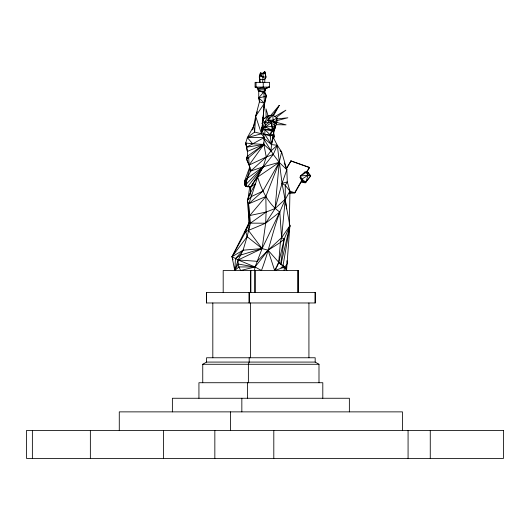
<?xml version="1.0" encoding="UTF-8"?>
<svg xmlns="http://www.w3.org/2000/svg" width="530" height="530" viewBox="0 0 530 530"><rect width="100%" height="100%" fill="white"/><g stroke="black" fill="none" stroke-linecap="round" stroke-linejoin="round"><path stroke-width="0.79" d="M223.19 292.414L223.19 270.505L298.549 270.505L298.549 292.414L298.549 270.505M206.581 292.414L206.561 302.974L315.178 302.974L315.211 292.414L206.528 292.414L206.561 302.974L206.541 292.414M315.178 302.974L315.198 292.414M249.656 187.037L248.345 196.749L247.364 200.519L248.596 203.884L250.458 223.143L247.112 236.698L243.084 250.2L238.162 259.952L238.129 264.033L238.898 266.941L240.64 270.505L255.056 266.974L268.067 250.233L281.602 237.678L289.89 225.674L282.033 183.353L277.283 145.28L273.261 137.449L273.222 135.13M275.971 123.53L276.865 121.993L276.912 117.918L272.837 115.176L268.087 115.904L262.681 119.283L265.841 124.629L265.053 126.915L264.821 134.487L271.506 144.591L271.022 150.937L266.252 156.986L250.796 171.018L247.04 178.544L244.482 184.261L245.536 186.063L250.505 187.229L255.553 183.585L248.345 196.749M261.555 129.751L261.581 127.339M289.307 224.369L289.95 191.184L287.286 181.923L286.836 169.719L281.642 151.918L277.283 145.28L271.506 144.591L263.383 137.767M259.852 82.355L259.302 77.016L260.429 72.868L263.218 73.524L262.642 82.355M261.727 130.453L263.741 133.765L264.139 137.568L263.874 144.425L266.252 156.986L263.118 166.844L257.679 177.033L250.505 187.229L250.505 192.377L251.346 196.564L248.596 203.884L249.213 222.56L248.596 230.643L262.111 248.563L268.067 250.233L278.747 262.304L284.186 267.252L286.843 270.505L285.219 267.305L278.747 262.304L280.377 242.455L281.602 237.678L285.272 199.128L285.266 185.321L287.286 181.923L282.033 183.353L275.077 208.562L265.662 223.203L262.111 248.563L255.056 266.974L254.506 270.505M280.032 150.255L281.642 151.918L279.217 162.332L265.841 196.524L266.093 212.06L265.662 223.203L245.807 231.504L232.027 256.732L234.75 270.505L238.898 266.941L255.056 266.974L261.442 270.505C271.539 244.31 275.11 215.352 289.95 191.184L289.181 189.76M273.791 134.58L274.533 136.866L273.261 137.449L271.506 144.591L270.121 135.839L271.453 130.42L271.916 130.115L272.069 126.544L270.578 121.536L268.067 120.124L268.087 115.904L265.981 108.889L266.1 117.143M249.365 219.274L249.213 222.56L245.807 231.504L247.112 236.698L262.111 248.563L279.787 212.073C268.213 203.845 261.688 190.31 257.679 177.033L279.217 162.332L286.836 169.719L282.033 183.353L285.266 185.321L289.95 191.184L294.985 192.801L301.623 181.247L301.895 179.127L300.411 176.006L304.836 172.084L307.221 171.515L309.566 167.44L291.03 160.888L286.233 168.613M250.796 186.805L250.505 192.377L247.364 200.519L249.213 222.56L244.35 232.909M263.251 82.355L263.251 87.099L264.848 88.616L263.847 92.359L264.483 103.224L261.502 133.765L264.139 137.568L246.596 147.188L247.391 151.428L247.391 156.251L246.536 159.477L249.087 165.075L250.796 171.018L263.118 166.844L279.217 162.332L275.077 208.562L266.093 212.06L249.723 215.558L265.841 196.524L248.596 203.884L262.887 191.144L279.217 162.332L273.275 154.449L263.589 138.608M234.75 270.505L235.472 258.594L243.084 250.2L262.111 248.563L238.162 259.952L234.75 270.505L238.129 264.033L255.056 266.974L238.162 259.952L232.027 256.732L249.213 222.56L250.458 223.143L265.662 223.203L279.787 212.073L281.602 237.678L284.232 238.957L280.648 264.337M277.203 266.504L278.747 262.304L284.232 238.957L289.89 225.674L286.551 270.505L286.518 265.669M249.835 166.804L244.463 181.34L244.482 184.261L245.324 185.5L247.464 186.805L273.275 154.449L277.283 145.28L271.022 150.937L263.874 144.425L247.391 151.428L245.728 143.034L247.358 137.568L261.502 133.765L264.483 103.224L266.358 95.639L264.795 91.836L265.636 88.483L268.597 87.099L265.636 88.483M261.767 123.318L264.675 122.337L268.067 120.124L270.572 115.58L279.25 105.364L272.837 115.176L273.142 121.569L271.128 122.947L273.738 130.625L272.513 130.956L271.453 130.42L264.788 129.525L262.463 128.896L261.641 127.511M250.995 169.428L250.796 171.018L250.63 169.408M289.075 231.246L289.426 228.861M289.658 227.264L289.89 225.674L280.933 264.384M275.09 126.147L274.533 129.863L275.494 126.021L276.66 124.265L273.202 120.191L268.067 120.124L268.876 122.642L264.675 122.337L262.463 128.896L271.128 122.947L275.494 126.021L273.831 132.083M271.506 144.591L273.076 135.143M282.894 266.431L289.89 225.674M252.174 129.943L253.651 126.272L255.665 116.249L259.422 101.846L258.746 97.871L258.746 91.133L257.984 89.822L257.984 88.483L256.03 87.099L256.03 82.355M258.872 91.094L257.984 89.822L263.847 92.359L266.358 95.639L263.735 107.669M308.433 173.615L307.221 171.515L310.679 175.887L305.817 182.254L305.181 182.777L301.61 180.644L300.073 177.444L300.411 176.006L306.082 172.455L309.566 167.44M262.509 73.524L264.801 71.59L265.47 75.618M244.482 184.261L245.536 186.063L247.04 178.544L250.12 167.672M263.629 142.828L263.874 144.425L252.565 143.756L247.358 137.568L253.651 126.272L254.579 123.093M289.903 192.94L294.607 192.834L301.61 180.644L305.817 182.254L308.062 175.218L306.844 171.548L310.679 175.887L305.181 182.777L301.789 182.254L301.623 181.247L305.181 182.777M247.364 200.519L251.346 196.564L257.679 177.033M275.328 122.509L276.912 117.918L273.202 120.191L275.401 123.305L275.328 122.509L276.865 121.993M257.335 111.651L255.665 116.249L254.638 132.063L247.358 137.568L264.139 137.568M264.675 122.337L268.087 115.904L272.837 115.176L268.067 120.124L273.142 121.569L275.494 126.021L273.738 130.625L271.453 130.42M276.342 119.369L276.912 117.918M264.755 78.924L265.636 77.016M278.747 262.304L274.659 270.505L284.186 267.252L285.219 267.305M264.781 82.355L264.781 79.56L266.073 77.016L264.801 71.59L262.555 73.524L265.583 73.524L265.338 73.067M247.517 157.185L246.357 158.178L249.087 165.075L263.874 144.425L247.391 156.251L246.357 158.178L246.536 159.477L263.874 144.425L246.596 147.188L245.728 143.034L252.565 143.756M273.56 115.659L279.25 105.364M286.723 168.381L291.03 160.888M244.463 181.34L247.04 178.544L263.118 166.844L250.505 187.229L249.02 186.732M247.894 177.199L244.94 184.738L245.986 184.367L263.118 166.844M258.766 89.828L257.984 89.822L265.636 89.828L258.746 97.871L264.483 103.224L255.665 116.249L261.502 133.765L263.741 133.765M276.488 267.862L274.659 270.505L268.067 250.233L280.377 242.455L284.232 238.957M246.907 183.049L245.986 184.367L247.464 186.805M247.112 236.698L232.027 256.732L233.021 259.793M284.683 267.213L287.167 263.92L286.995 260.72M233.498 254.798L232.027 256.732L243.084 250.2M262.463 128.896L265.841 124.629L270.578 121.536L273.142 121.569L276.66 124.265M268.067 250.233L257.09 261.31L238.162 259.952M275.077 208.562L285.272 199.128L286.677 208.899M276.262 117.481L285.875 110.18L274.911 116.573M250.458 223.143L266.093 212.06M235.472 258.594L240.554 255.076L262.111 248.563M300.073 177.444L301.895 179.127L308.062 175.218L310.679 175.887M202.745 382.726L202.745 364.282L206.561 362.083L315.178 362.083L318.994 364.282L318.994 382.726M266.073 77.016L263.132 77.016L259.826 75.061L259.302 77.016L259.826 75.061L263.218 73.524M264.795 91.836L263.847 92.359L258.746 91.133M273.169 130.625L265.053 126.915L272.069 126.544L273.169 130.625L272.513 130.956L270.194 134.872L263.344 134.143M266.358 95.639L264.072 96.751L258.746 97.871L259.455 100.163M264.821 134.487L270.121 135.839L271.976 134.945M251.346 196.564L262.887 191.144M261.853 130.824L264.788 129.525L271.916 130.115M273.275 154.449L266.252 156.986L249.087 165.075L248.683 157.337L247.391 156.251M263.251 87.099L257.984 88.483L264.848 88.616L269.538 87.099L269.538 82.355L255.089 82.355L255.089 87.099L258.031 88.205M276.879 120.628L287.823 117.779L276.898 118.959M270.121 135.839L273.818 134.872L273.785 130.108M275.494 126.021L272.069 126.544L273.738 130.625L272.552 126.544L273.858 130.42L273.036 130.956L273.818 134.872L270.194 134.872L264.788 129.525M264.848 88.616L269.538 87.099L255.089 87.099M300.411 176.006L308.062 175.218L306.082 172.455L304.836 172.084M272.983 136.945L274.533 136.866L273.54 134.984M263.768 118.455L265.199 118.389M289.254 192.946L294.985 192.801M259.852 79.56L264.781 79.56M202.745 364.282L318.994 364.282M257.984 88.483L258.766 88.483M280.966 267.233L284.186 267.252L284.186 270.505M276.137 124.676L286.054 124.848L276.627 122.403M261.502 133.765L254.638 132.063L253.651 126.272M259.422 101.846L264.483 103.224M290.652 160.928L309.189 167.473M256.03 87.099L258.084 88.139M262.741 117.587L264.119 118.382M261.396 73.524L260.429 72.868L260.654 74.949L263.132 77.016L259.607 76.207L260.17 82.355M280.423 151.057L281.642 151.918M301.895 179.127L305.817 182.254M284.219 163.015L286.836 169.719M245.324 185.5L245.536 186.063M260.144 73.524L260.654 74.949M245.728 143.034L246.609 146.201M430.267 430.479L430.267 458.41M408.074 430.479L408.074 458.41M402.462 430.479L402.462 411.87L119.276 411.87L119.276 430.479M349.363 411.87L349.363 398.262L172.376 398.262L172.376 411.87M322.803 398.262L322.803 382.726L198.935 382.726L198.935 398.262M315.178 362.083L315.178 357.763L206.561 357.763L206.561 362.083M308.924 302.974L308.924 357.763M297.635 270.505L297.635 292.414M273.805 430.479L273.805 458.41M250.538 302.974L250.538 357.763M249.193 357.763L249.193 362.083L248.371 364.282L248.371 382.726M247.55 382.726L247.55 398.262M241.839 398.262L241.839 411.87M230.424 411.87L230.424 430.479M214.842 430.479L214.842 458.41M212.815 302.974L212.815 357.763M163.452 430.479L163.452 458.41M90.358 430.479L90.358 458.41M32.37 430.479L32.37 458.41M250.743 270.505L250.743 292.414L250.736 270.505M254.99 270.505L254.99 292.414L254.996 270.505M249.213 292.414L249.193 302.974L249.16 292.414M503.5 430.479L26.5 430.479L26.5 458.41L503.5 458.41L503.5 430.479"/></g></svg>
